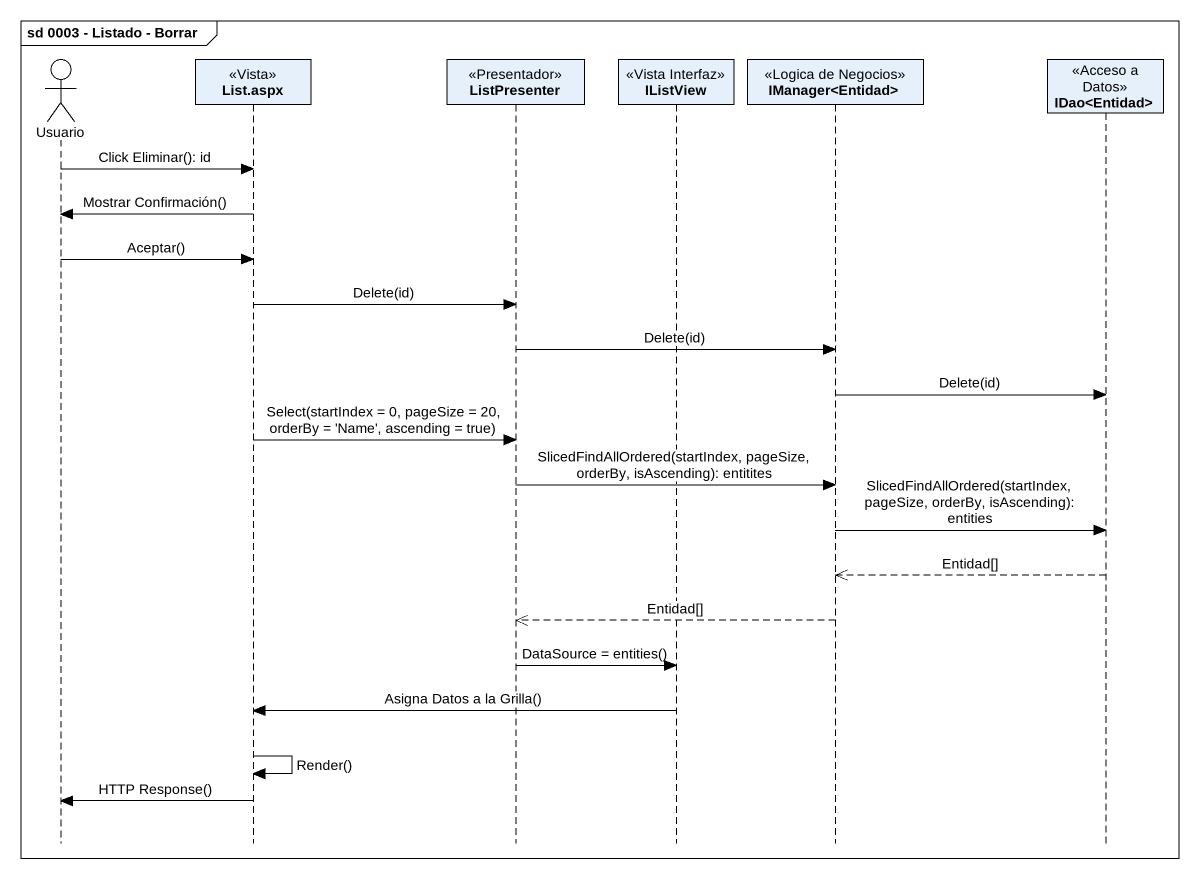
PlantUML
@startuml
mainframe sd 0003 - Listado - Borrar
hide footbox
actor Usuario
participant "List.aspx" as List_aspx <<Vista>>
participant ListPresenter <<Presentador>>
participant IListView <<Vista Interfaz>>
participant "IManager<Entidad>" as IManager_Entidad <<Logica de Negocios>>
participant "IDao<Entidad>" as IDao_Entidad <<Acceso a Datos>>

Usuario -> List_aspx : Click Eliminar(): id
List_aspx -> Usuario : Mostrar Confirmación()
Usuario -> List_aspx : Aceptar()
List_aspx -> ListPresenter : Delete(id)
ListPresenter -> IManager_Entidad : Delete(id)
IManager_Entidad -> IDao_Entidad : Delete(id)
List_aspx -> ListPresenter : Select(startIndex = 0, pageSize = 20, orderBy = 'Name', ascending = true)
ListPresenter -> IManager_Entidad : SlicedFindAllOrdered(startIndex, pageSize, orderBy, isAscending): entitites
IManager_Entidad -> IDao_Entidad : SlicedFindAllOrdered(startIndex, pageSize, orderBy, isAscending): entities
IDao_Entidad -->> IManager_Entidad : Entidad[]
IManager_Entidad -->> ListPresenter : Entidad[]
ListPresenter -> IListView : DataSource = entities()
IListView -> List_aspx : Asigna Datos a la Grilla()
List_aspx -> List_aspx : Render()
List_aspx -> Usuario : HTTP Response()
@enduml
